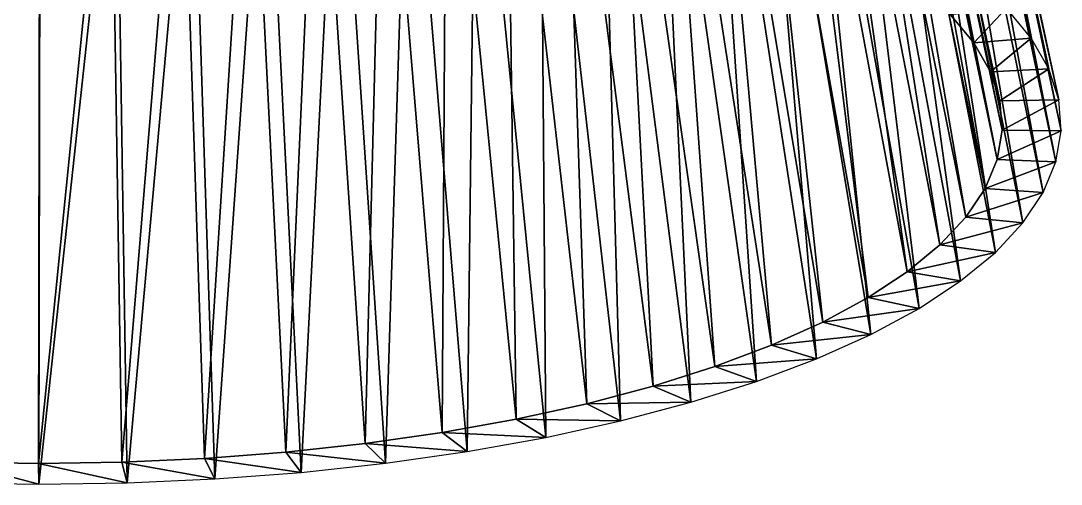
# Model space of a CAD drawing. Header units: metres. Extents: x -147 to 153, y -31 to 1429.
# Drawn here: x -1 to 86.9, y -30.6 to 8.6 of the extents above; entities that cross this region are included whole.
import ezdxf

# ---------------------------------------------------------------- set-up
doc = ezdxf.new("R2010")
doc.units = ezdxf.units.M

msp = doc.modelspace()

# ---------------------------------------------------------------- linework, layer by layer
for points in [[(82.23822, 9.6482725, -2409.001), (70.86242, 64.44896, -2433.8267), (84.3426, 7.116249, -2415.7126), (84.3427, 7.116349, -2415.7126)], [(84.3426, 7.116249, -2415.7126), (70.86242, 64.44896, -2433.8267), (72.67132, 62.272476, -2439.5957), (72.67142, 62.272575, -2439.5957)], [(77.505424, 9.093014, -2410.5151), (66.12963, 63.8937, -2435.3406), (79.48869, 6.706707, -2416.8406), (79.48879, 6.706807, -2416.8406)], [(79.48869, 6.706707, -2416.8406), (66.12963, 63.8937, -2435.3406), (67.817406, 61.862934, -2440.7236), (67.817505, 61.863033, -2440.7236)], [(79.48869, 6.706707, -2416.8406), (67.817406, 61.862934, -2440.7236), (80.883446, 4.270746, -2423.3025), (80.883545, 4.2708464, -2423.3025)], [(80.883446, 4.270746, -2423.3025), (67.817406, 61.862934, -2440.7236), (69.00436, 59.78991, -2446.223), (69.004456, 59.79001, -2446.223)], [(84.3426, 7.116249, -2415.7126), (72.67132, 62.272476, -2439.5957), (85.82252, 4.531539, -2422.5693), (85.82262, 4.531639, -2422.5693)], [(85.82252, 4.531539, -2422.5693), (72.67132, 62.272476, -2439.5957), (73.94343, 60.0507, -2445.4897), (73.94353, 60.0508, -2445.4897)], [(80.883446, 4.270746, -2423.3025), (69.00436, 59.78991, -2446.223), (81.67938, 1.8031662, -2429.8535), (81.67948, 1.8032662, -2429.8535)], [(81.67938, 1.8031662, -2429.8535), (69.00436, 59.78991, -2446.223), (69.681694, 57.689976, -2451.7979), (69.68179, 57.690075, -2451.7979)], [(85.82252, 4.531539, -2422.5693), (73.94343, 60.0507, -2445.4897), (86.667046, 1.9132786, -2429.5205), (86.667145, 1.9133786, -2429.5205)], [(86.667046, 1.9132786, -2429.5205), (73.94343, 60.0507, -2445.4897), (74.66937, 57.800087, -2451.4646), (74.66947, 57.800186, -2451.4646)], [(81.67938, 1.8031662, -2429.8535), (69.681694, 57.689976, -2451.7979), (81.870575, -0.67775947, -2436.445), (81.870674, -0.67765945, -2436.445)], [(81.870575, -0.67775947, -2436.445), (69.681694, 57.689976, -2451.7979), (69.84441, 55.578682, -2457.4072), (69.84451, 55.57878, -2457.4072)], [(86.667046, 1.9132786, -2429.5205), (74.66937, 57.800087, -2451.4646), (86.86993, -0.7191425, -2436.5144), (86.870026, -0.7190425, -2436.5144)], [(86.86993, -0.7191425, -2436.5144), (74.66937, 57.800087, -2451.4646), (74.84376, 55.5373, -2457.4766), (74.84386, 55.5374, -2457.4766)], [(81.45564, -3.1536734, -2443.028), (69.84441, 55.578682, -2457.4072), (69.491295, 53.471657, -2463.0093), (69.491394, 53.471756, -2463.0093)], [(81.870575, -0.67775947, -2436.445), (69.84441, 55.578682, -2457.4072), (81.45564, -3.1536734, -2443.028), (81.45574, -3.1535735, -2443.028)], [(86.42965, -3.3462458, -2443.4993), (74.84376, 55.5373, -2457.4766), (74.4653, 53.279083, -2463.4807), (74.4654, 53.279182, -2463.4807)], [(86.86993, -0.7191425, -2436.5144), (74.84376, 55.5373, -2457.4766), (86.42965, -3.3462458, -2443.4993), (86.42975, -3.3461459, -2443.4993)], [(80.43763, -5.6062393, -2449.5537), (69.491295, 53.471657, -2463.0093), (68.62496, 51.3845, -2468.563), (68.62506, 51.384598, -2468.563)], [(81.45564, -3.1536734, -2443.028), (69.491295, 53.471657, -2463.0093), (80.43763, -5.6062393, -2449.5537), (80.43773, -5.606139, -2449.5537)], [(85.34948, -5.948575, -2450.4236), (74.4653, 53.279083, -2463.4807), (73.53681, 51.042164, -2469.4326), (73.53691, 51.042263, -2469.4326)], [(86.42965, -3.3462458, -2443.4993), (74.4653, 53.279083, -2463.4807), (85.34948, -5.948575, -2450.4236), (85.34958, -5.948475, -2450.4236)], [(78.8241, -8.017299, -2455.974), (68.62496, 51.3845, -2468.563), (67.25182, 49.332664, -2474.0266), (67.25192, 49.332764, -2474.0266)], [(80.43763, -5.6062393, -2449.5537), (68.62496, 51.3845, -2468.563), (78.8241, -8.017299, -2455.974), (78.824196, -8.017199, -2455.974)], [(83.637405, -8.506863, -2457.236), (73.53681, 51.042164, -2469.4326), (72.06514, 48.8431, -2475.2886), (72.06524, 48.8432, -2475.2886)], [(85.34948, -5.948575, -2450.4236), (73.53681, 51.042164, -2469.4326), (83.637405, -8.506863, -2457.236), (83.637505, -8.5067625, -2457.236)], [(76.62696, -10.369001, -2462.2417), (67.25182, 49.332664, -2474.0266), (65.38205, 47.331345, -2479.3604), (65.38215, 47.331444, -2479.3604)], [(78.8241, -8.017299, -2455.974), (67.25182, 49.332664, -2474.0266), (76.62696, -10.369001, -2462.2417), (76.62706, -10.368901, -2462.2417)], [(81.306114, -11.002171, -2463.8862), (72.06514, 48.8431, -2475.2886), (70.061195, 46.698174, -2481.005), (70.061295, 46.698273, -2481.005)], [(83.637405, -8.506863, -2457.236), (72.06514, 48.8431, -2475.2886), (81.306114, -11.002171, -2463.8862), (81.30621, -11.00207, -2463.8862)], [(73.86252, -12.643936, -2468.3096), (65.38205, 47.331345, -2479.3604), (63.029472, 45.395355, -2484.5242), (63.02957, 45.395454, -2484.5242)], [(76.62696, -10.369001, -2462.2417), (65.38205, 47.331345, -2479.3604), (73.86252, -12.643936, -2468.3096), (73.86262, -12.643836, -2468.3096)], [(78.372856, -13.416022, -2470.3247), (70.061195, 46.698174, -2481.005), (67.539825, 44.62327, -2486.5393), (67.539925, 44.623367, -2486.5393)], [(81.306114, -11.002171, -2463.8862), (70.061195, 46.698174, -2481.005), (78.372856, -13.416022, -2470.3247), (78.372955, -13.415922, -2470.3247)], [(70.551216, -14.82526, -2474.1333), (63.029472, 45.395355, -2484.5242), (60.211525, 43.53903, -2489.4802), (60.211624, 43.539127, -2489.4802)], [(73.86252, -12.643936, -2468.3096), (63.029472, 45.395355, -2484.5242), (70.551216, -14.82526, -2474.1333), (70.551315, -14.82516, -2474.1333)], [(74.85936, -15.730545, -2476.504), (67.539825, 44.62327, -2486.5393), (64.51968, 42.633743, -2491.851), (64.519775, 42.633842, -2491.851)], [(78.372856, -13.416022, -2470.3247), (67.539825, 44.62327, -2486.5393), (74.85936, -15.730545, -2476.504), (74.85946, -15.730445, -2476.504)], [(66.71758, -16.896822, -2479.6694), (60.211525, 43.53903, -2489.4802), (56.949066, 41.776108, -2494.1917), (56.949165, 41.776207, -2494.1917)], [(70.551216, -14.82526, -2474.1333), (60.211525, 43.53903, -2489.4802), (66.71758, -16.896822, -2479.6694), (66.71768, -16.896723, -2479.6694)], [(70.791626, -17.92861, -2482.3784), (64.51968, 42.633743, -2491.851), (61.02311, 40.744324, -2496.9004), (61.02321, 40.744423, -2496.9004)], [(74.85936, -15.730545, -2476.504), (64.51968, 42.633743, -2491.851), (70.791626, -17.92861, -2482.3784), (70.791725, -17.92851, -2482.3784)], [(62.389988, -18.843287, -2484.8772), (56.949066, 41.776108, -2494.1917), (53.26625, 40.119648, -2498.6235), (53.26635, 40.119747, -2498.6235)], [(66.71758, -16.896822, -2479.6694), (56.949066, 41.776108, -2494.1917), (62.389988, -18.843287, -2484.8772), (62.390087, -18.843187, -2484.8772)], [(66.199776, -19.99393, -2487.904), (61.02311, 40.744324, -2496.9004), (57.076035, 38.969006, -2501.6504), (57.076134, 38.969105, -2501.6504)], [(70.791626, -17.92861, -2482.3784), (61.02311, 40.744324, -2496.9004), (66.199776, -19.99393, -2487.904), (66.199875, -19.993832, -2487.904)], [(57.600487, -20.650246, -2489.7183), (53.26625, 40.119648, -2498.6235), (49.19033, 38.58191, -2502.7432), (49.19043, 38.58201, -2502.7432)], [(62.389988, -18.843287, -2484.8772), (53.26625, 40.119648, -2498.6235), (57.600487, -20.650246, -2489.7183), (57.600586, -20.650146, -2489.7183)], [(61.117805, -21.911228, -2493.0405), (57.076035, 38.969006, -2501.6504), (52.707653, 37.320927, -2506.0654), (52.707752, 37.321026, -2506.0654)], [(66.199776, -19.99393, -2487.904), (57.076035, 38.969006, -2501.6504), (61.117805, -21.911228, -2493.0405), (61.117905, -21.911129, -2493.0405)], [(52.38453, -22.304316, -2494.1562), (49.19033, 38.58191, -2502.7432), (44.751507, 37.17428, -2506.52), (44.751606, 37.174377, -2506.52)], [(57.600487, -20.650246, -2489.7183), (49.19033, 38.58191, -2502.7432), (52.38453, -22.304316, -2494.1562), (52.38463, -22.304216, -2494.1562)], [(46.780735, -23.793253, -2498.1584), (44.751507, 37.17428, -2506.52), (39.982628, 35.90718, -2509.926), (39.982727, 35.90728, -2509.926)], [(52.38453, -22.304316, -2494.1562), (44.751507, 37.17428, -2506.52), (46.780735, -23.793253, -2498.1584), (46.780834, -23.793154, -2498.1584)], [(55.583344, -23.666306, -2497.7495), (52.707653, 37.320927, -2506.0654), (47.950317, 35.812294, -2510.1133), (47.950417, 35.812393, -2510.1133)], [(61.117805, -21.911228, -2493.0405), (52.707653, 37.320927, -2506.0654), (55.583344, -23.666306, -2497.7495), (55.583443, -23.666206, -2497.7495)], [(40.830597, -25.106031, -2501.6956), (39.982628, 35.90718, -2509.926), (34.919, 34.789993, -2512.936), (34.919098, 34.790092, -2512.936)], [(46.780735, -23.793253, -2498.1584), (39.982628, 35.90718, -2509.926), (40.830597, -25.106031, -2501.6956), (40.830696, -25.105932, -2501.6956)], [(49.63736, -25.246162, -2501.9963), (47.950317, 35.812294, -2510.1133), (42.839245, 34.454273, -2513.7637), (42.839344, 34.454372, -2513.7637)], [(55.583344, -23.666306, -2497.7495), (47.950317, 35.812294, -2510.1133), (49.63736, -25.246162, -2501.9963), (49.63746, -25.246063, -2501.9963)], [(34.578167, -26.232939, -2504.741), (34.919, 34.789993, -2512.936), (29.598125, 33.830986, -2515.5278), (29.598225, 33.831085, -2515.5278)], [(40.830597, -25.106031, -2501.6956), (34.919, 34.789993, -2512.936), (34.578167, -26.232939, -2504.741), (34.578266, -26.23284, -2504.741)], [(43.32388, -26.639107, -2505.7493), (42.839245, 34.454273, -2513.7637), (37.412285, 33.25692, -2516.9897), (37.412384, 33.25702, -2516.9897)], [(49.63736, -25.246162, -2501.9963), (42.839245, 34.454273, -2513.7637), (43.32388, -26.639107, -2505.7493), (43.32398, -26.639008, -2505.7493)], [(28.069717, -27.165623, -2507.2725), (29.598125, 33.830986, -2515.5278), (24.059374, 33.037262, -2517.6821), (24.059473, 33.03736, -2517.6821)], [(34.578167, -26.232939, -2504.741), (29.598125, 33.830986, -2515.5278), (28.069717, -27.165623, -2507.2725), (28.069817, -27.165524, -2507.2725)], [(21.353458, -27.897186, -2509.2712), (24.059374, 33.037262, -2517.6821), (18.343775, 32.414696, -2519.3828), (18.343874, 32.414795, -2519.3828)], [(28.069717, -27.165623, -2507.2725), (24.059374, 33.037262, -2517.6821), (21.353458, -27.897186, -2509.2712), (21.353558, -27.897087, -2509.2712)], [(36.689644, -27.834824, -2508.9807), (37.412285, 33.25692, -2516.9897), (31.709606, 32.2291, -2519.7676), (31.709705, 32.2292, -2519.7676)], [(43.32388, -26.639107, -2505.7493), (37.412285, 33.25692, -2516.9897), (36.689644, -27.834824, -2508.9807), (36.689743, -27.834724, -2508.9807)], [(-6.579982, -28.726961, -2511.7034), (0.5636665, 31.613512, -2521.6565), (-5.427847, 31.70855, -2521.4526), (-5.427747, 31.708649, -2521.4526)], [(7.4975567, -28.736801, -2511.615), (6.552271, 31.700176, -2521.3777), (0.46049643, -28.838634, -2511.9429), (0.4605964, -28.838535, -2511.9429)], [(0.46049643, -28.838634, -2511.9429), (6.552271, 31.700176, -2521.3777), (0.5636665, 31.613512, -2521.6565), (0.56376654, 31.613611, -2521.6565)], [(7.4975567, -28.736801, -2511.615), (12.493635, 31.9679, -2520.618), (6.552271, 31.700176, -2521.3777), (6.552371, 31.700275, -2521.3777)], [(14.479106, -28.422207, -2510.7222), (12.493635, 31.9679, -2520.618), (7.4975567, -28.736801, -2511.615), (7.497657, -28.736702, -2511.615)], [(14.479106, -28.422207, -2510.7222), (18.343775, 32.414696, -2519.3828), (12.493635, 31.9679, -2520.618), (12.493735, 31.967999, -2520.618)], [(21.353458, -27.897186, -2509.2712), (18.343775, 32.414696, -2519.3828), (14.479106, -28.422207, -2510.7222), (14.479206, -28.422108, -2510.7222)], [(29.78377, -28.824463, -2511.6667), (31.709606, 32.2291, -2519.7676), (25.773422, 31.378422, -2522.0764), (25.773521, 31.378521, -2522.0764)], [(36.689644, -27.834824, -2508.9807), (31.709606, 32.2291, -2519.7676), (29.78377, -28.824463, -2511.6667), (29.783869, -28.824364, -2511.6667)], [(0.46049643, -28.838634, -2511.9429), (0.5636665, 31.613512, -2521.6565), (-6.579982, -28.726961, -2511.7034), (-6.5798817, -28.726862, -2511.7034)], [(22.657387, -29.600697, -2513.7876), (25.773422, 31.378422, -2522.0764), (19.647701, 30.711185, -2523.8994), (19.6478, 30.711285, -2523.8994)], [(29.78377, -28.824463, -2511.6667), (25.773422, 31.378422, -2522.0764), (22.657387, -29.600697, -2513.7876), (22.657486, -29.600597, -2513.7876)], [(-6.981783, -30.481142, -2516.3682), (0.5917862, 29.852512, -2526.3362), (-5.829647, 29.954369, -2526.1177), (-5.829547, 29.954468, -2526.1177)], [(7.955387, -30.491581, -2516.2747), (7.0101004, 29.945396, -2526.037), (0.488616, -30.599636, -2516.6223), (0.48871598, -30.599537, -2516.6223)], [(0.488616, -30.599636, -2516.6223), (7.0101004, 29.945396, -2526.037), (0.5917862, 29.852512, -2526.3362), (0.5918862, 29.852612, -2526.3362)], [(7.955387, -30.491581, -2516.2747), (13.377788, 30.232328, -2525.223), (7.0101004, 29.945396, -2526.037), (7.0102005, 29.945496, -2526.037)], [(15.363259, -30.157776, -2515.3274), (13.377788, 30.232328, -2525.223), (7.955387, -30.491581, -2516.2747), (7.9554873, -30.491482, -2516.2747)], [(15.363259, -30.157776, -2515.3274), (19.647701, 30.711185, -2523.8994), (13.377788, 30.232328, -2525.223), (13.377888, 30.232428, -2525.223)], [(22.657387, -29.600697, -2513.7876), (19.647701, 30.711185, -2523.8994), (15.363259, -30.157776, -2515.3274), (15.363359, -30.157677, -2515.3274)], [(0.488616, -30.599636, -2516.6223), (0.5917862, 29.852512, -2526.3362), (-6.981783, -30.481142, -2516.3682), (-6.981683, -30.481043, -2516.3682)], [(82.23822, 9.6482725, -2409.001), (77.505424, 9.093014, -2410.5151), (79.48869, 6.706707, -2416.8406), (79.48879, 6.706807, -2416.8406)], [(79.48869, 6.706707, -2416.8406), (84.3426, 7.116249, -2415.7126), (82.23822, 9.6482725, -2409.001), (82.23832, 9.648373, -2409.001)], [(84.3426, 7.116249, -2415.7126), (79.48869, 6.706707, -2416.8406), (80.883446, 4.270746, -2423.3025), (80.883545, 4.2708464, -2423.3025)], [(80.883446, 4.270746, -2423.3025), (85.82252, 4.531539, -2422.5693), (84.3426, 7.116249, -2415.7126), (84.3427, 7.116349, -2415.7126)], [(85.82252, 4.531539, -2422.5693), (80.883446, 4.270746, -2423.3025), (81.67938, 1.8031662, -2429.8535), (81.67948, 1.8032662, -2429.8535)], [(81.67938, 1.8031662, -2429.8535), (86.667046, 1.9132786, -2429.5205), (85.82252, 4.531539, -2422.5693), (85.82262, 4.531639, -2422.5693)], [(86.667046, 1.9132786, -2429.5205), (81.67938, 1.8031662, -2429.8535), (81.870575, -0.67775947, -2436.445), (81.870674, -0.67765945, -2436.445)], [(81.870575, -0.67775947, -2436.445), (86.86993, -0.7191425, -2436.5144), (86.667046, 1.9132786, -2429.5205), (86.667145, 1.9133786, -2429.5205)], [(86.86993, -0.7191425, -2436.5144), (81.870575, -0.67775947, -2436.445), (81.45564, -3.1536734, -2443.028), (81.45574, -3.1535735, -2443.028)], [(81.45564, -3.1536734, -2443.028), (86.42965, -3.3462458, -2443.4993), (86.86993, -0.7191425, -2436.5144), (86.870026, -0.7190425, -2436.5144)], [(86.42965, -3.3462458, -2443.4993), (81.45564, -3.1536734, -2443.028), (80.43763, -5.6062393, -2449.5537), (80.43773, -5.606139, -2449.5537)], [(80.43763, -5.6062393, -2449.5537), (85.34948, -5.948575, -2450.4236), (86.42965, -3.3462458, -2443.4993), (86.42975, -3.3461459, -2443.4993)], [(85.34948, -5.948575, -2450.4236), (80.43763, -5.6062393, -2449.5537), (78.8241, -8.017299, -2455.974), (78.824196, -8.017199, -2455.974)], [(78.8241, -8.017299, -2455.974), (83.637405, -8.506863, -2457.236), (85.34948, -5.948575, -2450.4236), (85.34958, -5.948475, -2450.4236)], [(83.637405, -8.506863, -2457.236), (78.8241, -8.017299, -2455.974), (76.62696, -10.369001, -2462.2417), (76.62706, -10.368901, -2462.2417)], [(76.62696, -10.369001, -2462.2417), (81.306114, -11.002171, -2463.8862), (83.637405, -8.506863, -2457.236), (83.637505, -8.5067625, -2457.236)], [(81.306114, -11.002171, -2463.8862), (76.62696, -10.369001, -2462.2417), (73.86252, -12.643936, -2468.3096), (73.86262, -12.643836, -2468.3096)], [(73.86252, -12.643936, -2468.3096), (78.372856, -13.416022, -2470.3247), (81.306114, -11.002171, -2463.8862), (81.30621, -11.00207, -2463.8862)], [(78.372856, -13.416022, -2470.3247), (73.86252, -12.643936, -2468.3096), (70.551216, -14.82526, -2474.1333), (70.551315, -14.82516, -2474.1333)], [(70.551216, -14.82526, -2474.1333), (74.85936, -15.730545, -2476.504), (78.372856, -13.416022, -2470.3247), (78.372955, -13.415922, -2470.3247)], [(74.85936, -15.730545, -2476.504), (70.551216, -14.82526, -2474.1333), (66.71758, -16.896822, -2479.6694), (66.71768, -16.896723, -2479.6694)], [(66.71758, -16.896822, -2479.6694), (70.791626, -17.92861, -2482.3784), (74.85936, -15.730545, -2476.504), (74.85946, -15.730445, -2476.504)], [(70.791626, -17.92861, -2482.3784), (66.71758, -16.896822, -2479.6694), (62.389988, -18.843287, -2484.8772), (62.390087, -18.843187, -2484.8772)], [(62.389988, -18.843287, -2484.8772), (66.199776, -19.99393, -2487.904), (70.791626, -17.92861, -2482.3784), (70.791725, -17.92851, -2482.3784)], [(66.199776, -19.99393, -2487.904), (62.389988, -18.843287, -2484.8772), (57.600487, -20.650246, -2489.7183), (57.600586, -20.650146, -2489.7183)], [(57.600487, -20.650246, -2489.7183), (61.117805, -21.911228, -2493.0405), (66.199776, -19.99393, -2487.904), (66.199875, -19.993832, -2487.904)], [(61.117805, -21.911228, -2493.0405), (57.600487, -20.650246, -2489.7183), (52.38453, -22.304316, -2494.1562), (52.38463, -22.304216, -2494.1562)], [(52.38453, -22.304316, -2494.1562), (55.583344, -23.666306, -2497.7495), (61.117805, -21.911228, -2493.0405), (61.117905, -21.911129, -2493.0405)], [(55.583344, -23.666306, -2497.7495), (52.38453, -22.304316, -2494.1562), (46.780735, -23.793253, -2498.1584), (46.780834, -23.793154, -2498.1584)], [(46.780735, -23.793253, -2498.1584), (49.63736, -25.246162, -2501.9963), (55.583344, -23.666306, -2497.7495), (55.583443, -23.666206, -2497.7495)], [(49.63736, -25.246162, -2501.9963), (46.780735, -23.793253, -2498.1584), (40.830597, -25.106031, -2501.6956), (40.830696, -25.105932, -2501.6956)], [(43.32388, -26.639107, -2505.7493), (40.830597, -25.106031, -2501.6956), (34.578167, -26.232939, -2504.741), (34.578266, -26.23284, -2504.741)], [(40.830597, -25.106031, -2501.6956), (43.32388, -26.639107, -2505.7493), (49.63736, -25.246162, -2501.9963), (49.63746, -25.246063, -2501.9963)], [(36.689644, -27.834824, -2508.9807), (34.578167, -26.232939, -2504.741), (28.069717, -27.165623, -2507.2725), (28.069817, -27.165524, -2507.2725)], [(34.578167, -26.232939, -2504.741), (36.689644, -27.834824, -2508.9807), (43.32388, -26.639107, -2505.7493), (43.32398, -26.639008, -2505.7493)], [(29.78377, -28.824463, -2511.6667), (28.069717, -27.165623, -2507.2725), (21.353458, -27.897186, -2509.2712), (21.353558, -27.897087, -2509.2712)], [(28.069717, -27.165623, -2507.2725), (29.78377, -28.824463, -2511.6667), (36.689644, -27.834824, -2508.9807), (36.689743, -27.834724, -2508.9807)], [(22.657387, -29.600697, -2513.7876), (21.353458, -27.897186, -2509.2712), (14.479106, -28.422207, -2510.7222), (14.479206, -28.422108, -2510.7222)], [(21.353458, -27.897186, -2509.2712), (22.657387, -29.600697, -2513.7876), (29.78377, -28.824463, -2511.6667), (29.783869, -28.824364, -2511.6667)], [(-6.579982, -28.726961, -2511.7034), (-6.981783, -30.481142, -2516.3682), (0.488616, -30.599636, -2516.6223), (0.48871598, -30.599537, -2516.6223)], [(0.488616, -30.599636, -2516.6223), (0.46049643, -28.838634, -2511.9429), (-6.579982, -28.726961, -2511.7034), (-6.5798817, -28.726862, -2511.7034)], [(7.955387, -30.491581, -2516.2747), (7.4975567, -28.736801, -2511.615), (0.46049643, -28.838634, -2511.9429), (0.4605964, -28.838535, -2511.9429)], [(0.46049643, -28.838634, -2511.9429), (0.488616, -30.599636, -2516.6223), (7.955387, -30.491581, -2516.2747), (7.9554873, -30.491482, -2516.2747)], [(15.363259, -30.157776, -2515.3274), (14.479106, -28.422207, -2510.7222), (7.4975567, -28.736801, -2511.615), (7.497657, -28.736702, -2511.615)], [(7.4975567, -28.736801, -2511.615), (7.955387, -30.491581, -2516.2747), (15.363259, -30.157776, -2515.3274), (15.363359, -30.157677, -2515.3274)], [(14.479106, -28.422207, -2510.7222), (15.363259, -30.157776, -2515.3274), (22.657387, -29.600697, -2513.7876), (22.657486, -29.600597, -2513.7876)]]:
    msp.add_3dface(points)

doc.saveas('drawing.dxf')
